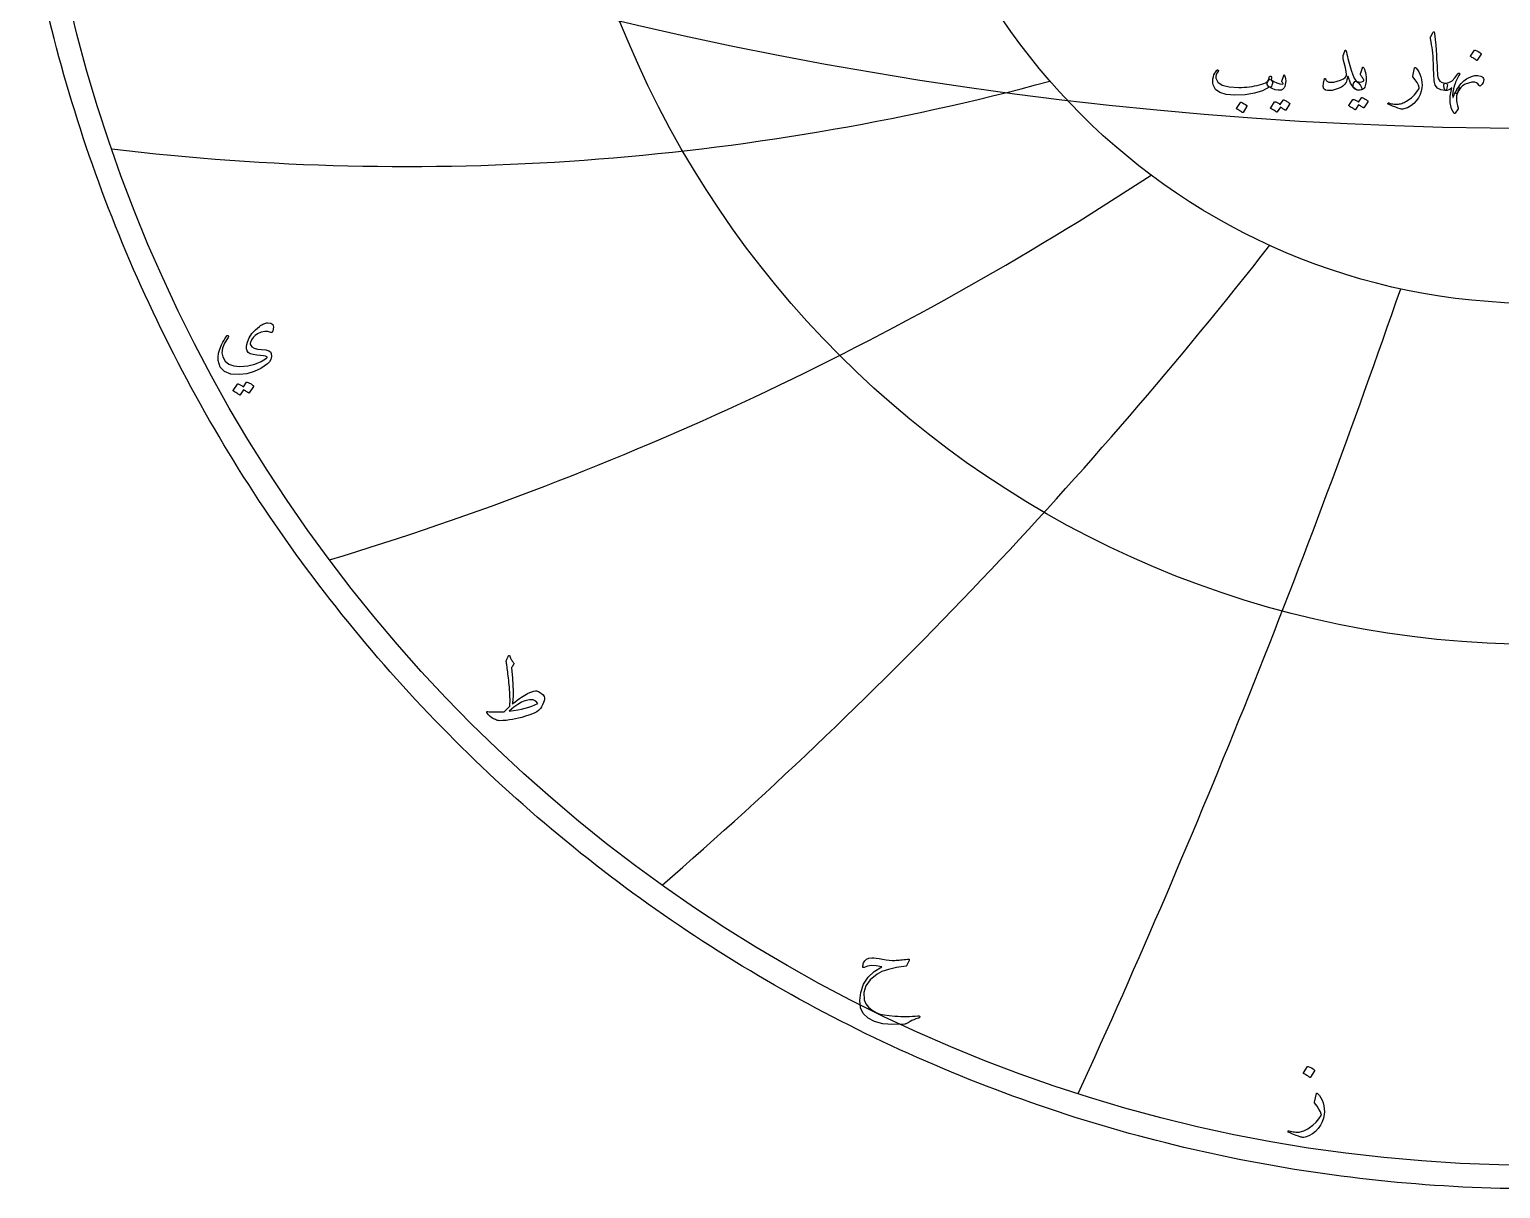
# Model space of a CAD drawing. Header units: millimetres. Extents: x -137 to 137, y -137 to 141.
# Drawn here: x -135 to -3.3, y -137.1 to -33.3 of the extents above; entities that cross this region are included whole.
import ezdxf

# ---------------------------------------------------------------- set-up
doc = ezdxf.new("R2010")
doc.units = ezdxf.units.MM
for name, color, linetype in [('CUT_OUTER', 1, 'Continuous'), ('ENGRAVE', 7, 'Continuous'), ('ENGRAVE_FINE', 8, 'Continuous'), ('TEXT', 5, 'Continuous')]:
    doc.layers.add(name, color=color, linetype=linetype)

msp = doc.modelspace()

# ---------------------------------------------------------------- linework, layer by layer
at = {"layer": 'CUT_OUTER'}
msp.add_lwpolyline([(-2.5236, -137.0768), (-3.3646, -137.0587), (-4.2055, -137.0355), (-5.0463, -137.0071), (-5.8868, -136.9736), (-6.7272, -136.9349), (-7.5673, -136.891), (-8.4071, -136.842), (-9.2466, -136.7878), (-10.0857, -136.7285), (-10.9245, -136.6641), (-11.7628, -136.5945), (-12.6007, -136.5197), (-13.4381, -136.4398), (-14.2751, -136.3548), (-15.1115, -136.2646), (-15.9473, -136.1694), (-16.7825, -136.0689), (-17.6171, -135.9634), (-18.451, -135.8528), (-19.2842, -135.737), (-20.1167, -135.6161), (-20.9485, -135.4901), (-21.7795, -135.359), (-22.6096, -135.2228), (-23.4389, -135.0816), (-24.2673, -134.9352), (-25.0948, -134.7838), (-25.9213, -134.6272), (-26.7469, -134.4657), (-27.5714, -134.299), (-28.395, -134.1273), (-29.2174, -133.9506), (-30.0388, -133.7688), (-30.859, -133.5819), (-31.6781, -133.3901), (-32.4959, -133.1932), (-33.3126, -132.9913), (-34.128, -132.7844), (-34.9421, -132.5725), (-35.7549, -132.3556), (-36.5663, -132.1337), (-37.3764, -131.9068), (-38.185, -131.675), (-38.9923, -131.4382), (-39.798, -131.1965), (-40.6023, -130.9499), (-41.405, -130.6983), (-42.2062, -130.4417), (-43.0058, -130.1803), (-43.8037, -129.914), (-44.6, -129.6428), (-45.3947, -129.3667), (-46.1876, -129.0857), (-46.9788, -128.7999), (-47.7682, -128.5092), (-48.5558, -128.2137), (-49.3416, -127.9133), (-50.1255, -127.6082), (-50.9076, -127.2982), (-51.6877, -126.9834), (-52.4659, -126.6639), (-53.2421, -126.3396), (-54.0163, -126.0105), (-54.7885, -125.6767), (-55.5586, -125.3382), (-56.3266, -124.9949), (-57.0925, -124.6469), (-57.8562, -124.2943), (-58.6178, -123.9369), (-59.3772, -123.5749), (-60.1343, -123.2083), (-60.8891, -122.837), (-61.6417, -122.4611), (-62.392, -122.0805), (-63.1399, -121.6954), (-63.8854, -121.3057), (-64.6285, -120.9114), (-65.3692, -120.5126), (-66.1074, -120.1092), (-66.8431, -119.7013), (-67.5763, -119.2889), (-68.307, -118.872), (-69.0351, -118.4507), (-69.7606, -118.0249), (-70.4835, -117.5946), (-71.2037, -117.1599), (-71.9212, -116.7208), (-72.6361, -116.2773), (-73.3482, -115.8294), (-74.0575, -115.3772), (-74.7641, -114.9206), (-75.4678, -114.4597), (-76.1687, -113.9945), (-76.8667, -113.525), (-77.5618, -113.0512), (-78.254, -112.5732), (-78.9433, -112.0909), (-79.6296, -111.6044), (-80.3129, -111.1137), (-80.9932, -110.6188), (-81.6704, -110.1198), (-82.3445, -109.6166), (-83.0156, -109.1092), (-83.6835, -108.5978), (-84.3483, -108.0823), (-85.0098, -107.5627), (-85.6682, -107.0391), (-86.3234, -106.5114), (-86.9753, -105.9797), (-87.624, -105.4441), (-88.2693, -104.9044), (-88.9113, -104.3608), (-89.55, -103.8133), (-90.1853, -103.2619), (-90.8172, -102.7066), (-91.4457, -102.1474), (-92.0707, -101.5844), (-92.6923, -101.0176), (-93.3104, -100.4469), (-93.925, -99.8725), (-94.536, -99.2943), (-95.1435, -98.7123), (-95.7474, -98.1267), (-96.3477, -97.5374), (-96.9443, -96.9443), (-97.5374, -96.3477), (-98.1267, -95.7474), (-98.7123, -95.1435), (-99.2943, -94.536), (-99.8725, -93.925), (-100.4469, -93.3104), (-101.0176, -92.6923), (-101.5844, -92.0707), (-102.1474, -91.4457), (-102.7066, -90.8172), (-103.2619, -90.1853), (-103.8133, -89.55), (-104.3608, -88.9113), (-104.9044, -88.2693), (-105.4441, -87.624), (-105.9797, -86.9753), (-106.5114, -86.3234), (-107.0391, -85.6682), (-107.5627, -85.0098), (-108.0823, -84.3483), (-108.5978, -83.6835), (-109.1092, -83.0156), (-109.6166, -82.3445), (-110.1198, -81.6704), (-110.6188, -80.9932), (-111.1137, -80.3129), (-111.6044, -79.6296), (-112.0909, -78.9433), (-112.5732, -78.254), (-113.0512, -77.5618), (-113.525, -76.8667), (-113.9945, -76.1687), (-114.4597, -75.4678), (-114.9206, -74.7641), (-115.3772, -74.0575), (-115.8294, -73.3482), (-116.2773, -72.6361), (-116.7208, -71.9212), (-117.1599, -71.2037), (-117.5946, -70.4835), (-118.0249, -69.7606), (-118.4507, -69.0351), (-118.872, -68.307), (-119.2889, -67.5763), (-119.7013, -66.8431), (-120.1092, -66.1074), (-120.5126, -65.3692), (-120.9114, -64.6285), (-121.3057, -63.8854), (-121.6954, -63.1399), (-122.0805, -62.392), (-122.4611, -61.6417), (-122.837, -60.8891), (-123.2083, -60.1343), (-123.5749, -59.3772), (-123.9369, -58.6178), (-124.2943, -57.8562), (-124.6469, -57.0925), (-124.9949, -56.3266), (-125.3382, -55.5586), (-125.6767, -54.7885), (-126.0105, -54.0163), (-126.3396, -53.2421), (-126.6639, -52.4659), (-126.9834, -51.6877), (-127.2982, -50.9076), (-127.6082, -50.1255), (-127.9133, -49.3416), (-128.2137, -48.5558), (-128.5092, -47.7682), (-128.7999, -46.9788), (-129.0857, -46.1876), (-129.3667, -45.3947), (-129.6428, -44.6), (-129.914, -43.8037), (-130.1803, -43.0058), (-130.4417, -42.2062), (-130.6983, -41.405), (-130.9499, -40.6023), (-131.1965, -39.798), (-131.4382, -38.9923), (-131.675, -38.185), (-131.9068, -37.3764), (-132.1337, -36.5663), (-132.3556, -35.7549), (-132.5725, -34.9421), (-132.7844, -34.128), (-132.9913, -33.3126), (-133.1932, -32.4959)], dxfattribs=at)
at = {"layer": 'ENGRAVE'}
for radius in [135, 88.3696, 57.8458]:
    msp.add_circle((0, 0), radius, dxfattribs=at)
for centre, radius, start, end in [((-101.277, 175.417), 220.9917, 263.151501, 285.109988), ((-190.4582, 190.4582), 283.4746, 286.879767, 303.348632), ((-349.2249, 201.6251), 412.8194, 311.00294, 321.982183), ((-778.1258, 208.4982), 810.4075, 335.421907, 340.9115286)]:
    msp.add_arc(centre, radius, start, end, dxfattribs=at)
at = {"layer": 'ENGRAVE_FINE'}
msp.add_arc((0, 314.5417), 356.6918, 247.925664, 292.074336, dxfattribs=at)
at = {"layer": 'TEXT'}
for points in [[(-9.3629, -33.5548), (-9.3488, -33.533), (-9.3357, -33.5185), (-9.3234, -33.5112), (-9.3121, -33.5112), (-9.2949, -33.5208), (-9.2794, -33.5494), (-9.2658, -33.597), (-9.254, -33.6637), (-9.1942, -34.2058), (-9.1452, -34.707), (-9.1071, -35.1674), (-9.0798, -35.5871), (-9.0624, -35.9459), (-9.0463, -36.2675), (-9.0315, -36.5519), (-9.0181, -36.7992), (-9.0066, -37.0092), (-8.9973, -37.182), (-8.9902, -37.3176), (-8.9855, -37.4161), (-8.9211, -37.7109), (-8.7786, -37.9278), (-8.5582, -38.0666), (-8.2597, -38.1274), (-8.1767, -38.1492), (-8.1236, -38.2), (-8.1005, -38.2798), (-8.1073, -38.3887), (-8.1413, -38.5601), (-8.178, -38.6826), (-8.2175, -38.7561), (-8.2597, -38.7806), (-8.6797, -38.7253), (-8.9891, -38.5592), (-9.1878, -38.2825), (-9.2758, -37.8951), (-9.2896, -37.7098), (-9.3021, -37.5241), (-9.3132, -37.3378), (-9.323, -37.1512), (-9.3318, -36.964), (-9.3402, -36.7765), (-9.3482, -36.5884), (-9.3556, -36.4), (-9.3693, -36.0405), (-9.3883, -35.7168), (-9.4128, -35.429), (-9.4427, -35.177), (-9.4781, -34.935), (-9.519, -34.6771), (-9.5652, -34.4033), (-9.6169, -34.1137), (-9.6237, -34.0615), (-9.6224, -34.0139), (-9.6129, -33.9708), (-9.5952, -33.9322)], [(-17.1363, -35.3403), (-17.0946, -35.5306), (-17.0492, -35.7241), (-17.0002, -35.9207), (-16.9476, -36.1205), (-16.8913, -36.3244), (-16.8315, -36.5333), (-16.7679, -36.7472), (-16.7008, -36.9661), (-16.5652, -37.3598), (-16.4413, -37.6556), (-16.3293, -37.8534), (-16.229, -37.9532), (-16.1415, -38.0126), (-16.053, -38.0965), (-15.9637, -38.2049), (-15.8734, -38.3379), (-15.7881, -38.5025), (-15.7645, -38.6264), (-15.8026, -38.7094), (-15.9024, -38.7516), (-16.2249, -38.7189), (-16.5103, -38.5048), (-16.7584, -38.1092), (-16.9694, -37.5322), (-16.9739, -37.5227), (-16.9802, -37.5159), (-16.9884, -37.5118), (-16.9984, -37.5104), (-17.0056, -37.5118), (-17.0129, -37.5159), (-17.0202, -37.5227), (-17.0274, -37.5322), (-17.0478, -37.6257), (-17.0728, -37.7246), (-17.1023, -37.8289), (-17.1363, -37.9387), (-17.1735, -38.0425), (-17.2125, -38.1292), (-17.2533, -38.1986), (-17.296, -38.2508), (-17.4493, -38.3846), (-17.6407, -38.503), (-17.8703, -38.606), (-18.1379, -38.6935), (-18.4101, -38.7584), (-18.646, -38.786), (-18.8456, -38.7765), (-19.0089, -38.7298), (-19.1486, -38.6128), (-19.2121, -38.4068), (-19.1994, -38.112), (-19.1105, -37.7282), (-19.1019, -37.7155), (-19.0905, -37.7064), (-19.0765, -37.701), (-19.0597, -37.6992), (-19.0397, -37.7014), (-19.0234, -37.7082), (-19.0107, -37.7196), (-19.0016, -37.7354), (-18.9671, -37.8157), (-18.929, -37.8824), (-18.8873, -37.9355), (-18.8419, -37.975), (-18.7004, -38.0276), (-18.5081, -38.0403), (-18.2649, -38.0131), (-17.971, -37.9459), (-17.6575, -37.8452), (-17.4139, -37.7318), (-17.2402, -37.6057), (-17.1363, -37.4669), (-17.1191, -37.3263), (-17.1472, -37.0858), (-17.2207, -36.7456), (-17.3395, -36.3056), (-17.3967, -36.0738), (-17.4302, -35.8864), (-17.4402, -35.7436), (-17.4266, -35.6451), (-17.2887, -35.2532), (-17.2737, -35.2119), (-17.2579, -35.1824), (-17.2411, -35.1647), (-17.2234, -35.1588), (-17.2016, -35.1702), (-17.1798, -35.2042), (-17.1581, -35.2609), (-17.1363, -35.3403)], [(-5.6685, -35.1661), (-5.6595, -35.157), (-5.6468, -35.1516), (-5.6304, -35.1498), (-5.6105, -35.1516), (-5.4694, -35.2087), (-5.3365, -35.2786), (-5.2117, -35.3611), (-5.0952, -35.4564), (-5.0838, -35.4709), (-5.0788, -35.4854), (-5.0802, -35.5), (-5.0879, -35.5145), (-5.429, -36.0661), (-5.4417, -36.0792), (-5.4581, -36.0824), (-5.478, -36.0756), (-5.5016, -36.0588), (-5.522, -36.0443), (-5.5542, -36.0225), (-5.5982, -35.9935), (-5.654, -35.9572), (-5.7225, -35.9137), (-5.8046, -35.8629), (-5.9004, -35.8048), (-6.0097, -35.7395), (-6.0242, -35.7286), (-6.0315, -35.7177), (-6.0315, -35.7068), (-6.0242, -35.6959)], [(-15.6702, -37.6846), (-15.7128, -37.6134), (-15.7536, -37.5522), (-15.7926, -37.5009), (-15.8298, -37.4596), (-15.8566, -37.4243), (-15.8716, -37.3834), (-15.8747, -37.3372), (-15.8661, -37.2854), (-15.7137, -36.7338), (-15.6924, -36.6857), (-15.6647, -36.6721), (-15.6307, -36.693), (-15.5903, -36.7483), (-15.5295, -36.8658), (-15.4778, -37.0078), (-15.4352, -37.1743), (-15.4016, -37.3653), (-15.3821, -37.5485), (-15.3744, -37.7282), (-15.3785, -37.9042), (-15.3944, -38.0766), (-15.4202, -38.2267), (-15.4542, -38.3578), (-15.4964, -38.4699), (-15.5468, -38.5629), (-15.6089, -38.6318), (-15.6937, -38.6862), (-15.8013, -38.7262), (-15.9315, -38.7516), (-16.0648, -38.7566), (-16.1891, -38.7352), (-16.3043, -38.6876), (-16.4105, -38.6137), (-16.4926, -38.5198), (-16.5357, -38.4123), (-16.5398, -38.2911), (-16.5048, -38.1564), (-16.449, -38.0462), (-16.3833, -37.9768), (-16.3075, -37.9482), (-16.2218, -37.9604), (-16.024, -38.0081), (-15.8516, -38.0131), (-15.7046, -37.9754), (-15.5831, -37.8951), (-15.5803, -37.8738), (-15.594, -37.8316), (-15.6239, -37.7686), (-15.6702, -37.6846)], [(-11.0323, -36.7556), (-11.0282, -36.7424), (-11.0232, -36.732), (-11.0173, -36.7243), (-11.0105, -36.7193), (-10.9901, -36.7175), (-10.9651, -36.7266), (-10.9356, -36.7465), (-10.9016, -36.7774), (-10.7692, -36.9348), (-10.6548, -37.1167), (-10.5587, -37.3231), (-10.4806, -37.554), (-10.4199, -37.8026), (-10.3827, -38.0475), (-10.3691, -38.2889), (-10.379, -38.5266), (-10.4434, -38.8396), (-10.5496, -39.1399), (-10.6975, -39.4275), (-10.8871, -39.7024), (-11.1139, -39.9514), (-11.3734, -40.1542), (-11.6655, -40.3107), (-11.9903, -40.4209), (-12.0774, -40.4395), (-12.1645, -40.4445), (-12.2516, -40.4359), (-12.3387, -40.4137), (-12.5394, -40.3436), (-12.7207, -40.2785), (-12.8824, -40.2184), (-13.0246, -40.1633), (-13.1468, -40.1131), (-13.2487, -40.068), (-13.3301, -40.0279), (-13.3911, -39.9927), (-13.4038, -39.9818), (-13.4129, -39.9709), (-13.4183, -39.96), (-13.4202, -39.9492), (-13.4188, -39.9351), (-13.4147, -39.9219), (-13.4079, -39.9097), (-13.3984, -39.8983), (-13.3861, -39.8897), (-13.3712, -39.8856), (-13.3535, -39.8861), (-13.3331, -39.8911), (-13.2088, -39.9244), (-13.0899, -39.9519), (-12.9765, -39.9734), (-12.8685, -39.9891), (-12.7651, -39.9988), (-12.6653, -40.0027), (-12.5692, -40.0006), (-12.4766, -39.9927), (-12.3843, -39.978), (-12.2888, -39.9555), (-12.1901, -39.9253), (-12.0883, -39.8875), (-11.9833, -39.8414), (-11.8751, -39.7868), (-11.7637, -39.7235), (-11.6492, -39.6516), (-11.3276, -39.4202), (-11.0522, -39.1689), (-10.8231, -38.8976), (-10.6403, -38.6064), (-10.6285, -38.5828), (-10.6222, -38.5556), (-10.6213, -38.5248), (-10.6258, -38.4903), (-10.702, -38.2866), (-10.8218, -38.0602), (-10.9851, -37.8112), (-11.1919, -37.5395), (-11.201, -37.5222), (-11.2065, -37.5068), (-11.2083, -37.4932), (-11.2065, -37.4814)], [(-23.879, -37.8225), (-23.872, -37.8262), (-23.8654, -37.8298), (-23.8593, -37.8334), (-23.8536, -37.8371), (-23.848, -37.8411), (-23.8418, -37.8461), (-23.8353, -37.852), (-23.8282, -37.8588), (-23.7697, -37.9278), (-23.7466, -38.0258), (-23.7588, -38.1528), (-23.8065, -38.3088), (-23.8505, -38.4036), (-23.8954, -38.4631), (-23.9412, -38.4871), (-23.9879, -38.4758), (-24.0115, -38.4644), (-24.0315, -38.4594), (-24.0478, -38.4608), (-24.0605, -38.4685), (-24.6556, -38.7942), (-25.3669, -39.0237), (-26.1944, -39.1571), (-27.1379, -39.1943), (-27.9009, -39.129), (-28.477, -38.9548), (-28.8662, -38.6717), (-29.0685, -38.2798), (-29.0998, -38.0947), (-29.1067, -37.9096), (-29.089, -37.7246), (-29.0468, -37.5395), (-28.9892, -37.3757), (-28.9179, -37.2256), (-28.8331, -37.089), (-28.7347, -36.9661), (-28.7161, -36.9507), (-28.6966, -36.9407), (-28.6762, -36.9361), (-28.6548, -36.9371), (-28.6349, -36.9457), (-28.6185, -36.957), (-28.6058, -36.9711), (-28.5968, -36.9879), (-28.5927, -37.0042), (-28.595, -37.0242), (-28.6036, -37.0477), (-28.6185, -37.075), (-28.7238, -37.2292), (-28.7927, -37.3798), (-28.8254, -37.5268), (-28.8218, -37.6701), (-28.6494, -38.0294), (-28.2484, -38.2871), (-27.6187, -38.4431), (-26.7605, -38.4975), (-26.5248, -38.4939), (-26.2896, -38.483), (-26.0549, -38.4649), (-25.8206, -38.4395), (-25.5881, -38.4068), (-25.3588, -38.3669), (-25.1326, -38.3197), (-24.9097, -38.2653), (-24.6933, -38.2036), (-24.5159, -38.1419), (-24.3776, -38.0802), (-24.2782, -38.0185), (-24.2399, -37.9858), (-24.2047, -37.9459), (-24.1728, -37.8987), (-24.144, -37.8443), (-24.117, -37.7835), (-24.0904, -37.7173), (-24.0643, -37.6456), (-24.0387, -37.5685), (-24.0287, -37.5449), (-24.0133, -37.525), (-23.9924, -37.5086), (-23.9661, -37.4959), (-23.938, -37.4891), (-23.9117, -37.4905), (-23.8872, -37.5), (-23.8645, -37.5177), (-23.8464, -37.5422), (-23.8355, -37.5721), (-23.8319, -37.6075), (-23.8355, -37.6483)], [(-24.0968, -38.4032), (-24.1757, -38.3283), (-24.2165, -38.2344), (-24.2193, -38.1215), (-24.1839, -37.9895), (-24.1072, -37.8711), (-24.0369, -37.7989), (-23.9729, -37.7731), (-23.9153, -37.7935), (-23.6431, -37.9736), (-23.371, -38.1002), (-23.0988, -38.1732), (-22.8266, -38.1927), (-22.8171, -38.1909), (-22.8103, -38.1854), (-22.8062, -38.1764), (-22.8048, -38.1637), (-22.8116, -38.1396), (-22.8321, -38.1038), (-22.8661, -38.0562), (-22.9137, -37.9967), (-22.9228, -37.9786), (-22.9282, -37.9604), (-22.93, -37.9423), (-22.9282, -37.9242), (-22.754, -37.4233), (-22.7459, -37.4043), (-22.7359, -37.3907), (-22.7241, -37.3825), (-22.7105, -37.3798), (-22.6969, -37.3821), (-22.6851, -37.3889), (-22.6751, -37.4002), (-22.6669, -37.4161), (-22.6125, -37.5789), (-22.5798, -37.7409), (-22.569, -37.9019), (-22.5798, -38.0621), (-22.6152, -38.2612), (-22.6633, -38.4231), (-22.7241, -38.5479), (-22.7976, -38.6354), (-22.8534, -38.6835), (-22.9046, -38.7189), (-22.9514, -38.7416), (-22.9935, -38.7516), (-23.2367, -38.757), (-23.5016, -38.7008), (-23.7883, -38.5828), (-24.0968, -38.4032)], [(-7.0984, -38.7225), (-7.1782, -38.894), (-7.2363, -39.0746), (-7.2726, -39.2642), (-7.2871, -39.4629), (-7.2807, -39.6697), (-7.2544, -39.8838), (-7.2082, -40.1052), (-7.1419, -40.3338), (-7.1338, -40.3642), (-7.131, -40.3901), (-7.1338, -40.4114), (-7.1419, -40.4282), (-7.4032, -40.7983), (-7.4273, -40.8251), (-7.4486, -40.8401), (-7.4672, -40.8433), (-7.4831, -40.8346), (-7.7317, -40.4087), (-7.8532, -39.8856), (-7.8478, -39.2655), (-7.7153, -38.5483), (-7.8419, -38.65), (-7.9748, -38.7225), (-8.1141, -38.7661), (-8.2597, -38.7806), (-8.291, -38.7711), (-8.3196, -38.7425), (-8.3454, -38.6949), (-8.3685, -38.6282), (-8.3817, -38.588), (-8.3921, -38.5474), (-8.3998, -38.5064), (-8.4048, -38.4649), (-8.4085, -38.4234), (-8.4121, -38.3823), (-8.4157, -38.3417), (-8.4194, -38.3016), (-8.4148, -38.2281), (-8.3867, -38.1746), (-8.335, -38.141), (-8.2597, -38.1274), (-7.9635, -38.0611), (-7.6845, -37.8987), (-7.4227, -37.6402), (-7.1782, -37.2854), (-7.1451, -37.2405), (-7.1111, -37.2147), (-7.0762, -37.2079), (-7.0403, -37.2201), (-7.014, -37.2433), (-7.0004, -37.2691), (-6.9995, -37.2977), (-7.0113, -37.329), (-7.0755, -37.4424), (-7.1374, -37.5576), (-7.1971, -37.6747), (-7.2544, -37.7935), (-7.3096, -37.9142), (-7.3624, -38.0367), (-7.413, -38.1609), (-7.4613, -38.2871), (-7.5683, -38.6305), (-7.6282, -38.9276), (-7.6409, -39.1784), (-7.6065, -39.383), (-7.6033, -39.3894), (-7.601, -39.3939), (-7.5996, -39.3966), (-7.5992, -39.3975), (-7.5987, -39.3966), (-7.5974, -39.3939), (-7.5951, -39.3894), (-7.5919, -39.383), (-7.5477, -39.2789), (-7.5021, -39.1771), (-7.4552, -39.0775), (-7.4069, -38.9802), (-7.3567, -38.8847), (-7.3043, -38.7906), (-7.2497, -38.6978), (-7.1927, -38.6064), (-7.1515, -38.5429), (-7.1147, -38.5048), (-7.0825, -38.4921), (-7.0548, -38.5048), (-7.0412, -38.532), (-7.044, -38.5774), (-7.063, -38.6409), (-7.0984, -38.7225)], [(-5.2694, -38.3306), (-5.3633, -38.1836), (-5.4853, -38.0838), (-5.6354, -38.0312), (-5.8137, -38.0258), (-5.9149, -38.0387), (-6.0151, -38.0557), (-6.1145, -38.0768), (-6.2129, -38.102), (-6.3104, -38.1321), (-6.4071, -38.1682), (-6.5028, -38.2102), (-6.5976, -38.258), (-6.76, -38.3669), (-6.9133, -38.5193), (-7.0576, -38.7153), (-7.1927, -38.9548), (-7.2313, -39.0088), (-7.2671, -39.0401), (-7.3003, -39.0487), (-7.3306, -39.0346), (-7.356, -39.0065), (-7.3669, -38.9729), (-7.3633, -38.9339), (-7.3452, -38.8895), (-7.3175, -38.831), (-7.2925, -38.7788), (-7.2703, -38.733), (-7.2508, -38.6935), (-7.2336, -38.6599), (-7.2181, -38.6318), (-7.2045, -38.6091), (-7.1927, -38.5919), (-7.0861, -38.4313), (-6.9768, -38.2834), (-6.8648, -38.1482), (-6.75, -38.0258), (-6.6325, -37.9155), (-6.5123, -37.8171), (-6.3894, -37.7305), (-6.2637, -37.6556), (-5.9412, -37.5091), (-5.6413, -37.4324), (-5.3642, -37.4256), (-5.1097, -37.4887), (-5.0013, -37.5436), (-4.9228, -37.6139), (-4.8742, -37.6996), (-4.8556, -37.8008), (-4.8665, -37.9387), (-4.9065, -38.0693), (-4.9754, -38.1927), (-5.0734, -38.3088), (-5.1373, -38.3592), (-5.1913, -38.3796), (-5.2353, -38.3701), (-5.2694, -38.3306)], [(-15.8008, -39.4266), (-15.7917, -39.4175), (-15.779, -39.4121), (-15.7627, -39.4102), (-15.7427, -39.4121), (-15.6713, -39.4388), (-15.6021, -39.4683), (-15.5352, -39.5005), (-15.4706, -39.5354), (-15.4077, -39.5735), (-15.3463, -39.6153), (-15.2862, -39.6606), (-15.2274, -39.7096), (-15.2161, -39.7246), (-15.2111, -39.7405), (-15.2124, -39.7573), (-15.2202, -39.775), (-15.5685, -40.3266), (-15.5781, -40.3338), (-15.5921, -40.3338), (-15.6107, -40.3266), (-15.6339, -40.3121), (-15.6497, -40.2987), (-15.6756, -40.2803), (-15.7114, -40.2569), (-15.7573, -40.2286), (-15.8135, -40.1948), (-15.8806, -40.1551), (-15.9587, -40.1095), (-16.0476, -40.058), (-16.3234, -40.4862), (-16.3361, -40.4994), (-16.3524, -40.5026), (-16.3724, -40.4958), (-16.396, -40.479), (-16.4164, -40.4645), (-16.4486, -40.4427), (-16.4926, -40.4137), (-16.5484, -40.3774), (-16.6169, -40.3338), (-16.699, -40.283), (-16.7947, -40.225), (-16.904, -40.1596), (-16.9154, -40.1487), (-16.9204, -40.1379), (-16.919, -40.127), (-16.9113, -40.1161), (-16.5556, -39.5862), (-16.5466, -39.5772), (-16.5339, -39.5717), (-16.5175, -39.5699), (-16.4976, -39.5717), (-16.4368, -39.5915), (-16.3778, -39.6144), (-16.3207, -39.6405), (-16.2653, -39.6697), (-16.2118, -39.7017), (-16.1601, -39.7359), (-16.1102, -39.7725), (-16.0621, -39.8112)], [(-26.6298, -39.8403), (-26.6208, -39.8312), (-26.6081, -39.8258), (-26.5917, -39.8239), (-26.5718, -39.8258), (-26.4307, -39.8829), (-26.2978, -39.9528), (-26.173, -40.0353), (-26.0565, -40.1306), (-26.0451, -40.1451), (-26.0401, -40.1596), (-26.0415, -40.1742), (-26.0492, -40.1887), (-26.3903, -40.7403), (-26.403, -40.7534), (-26.4194, -40.7566), (-26.4393, -40.7498), (-26.4629, -40.733), (-26.4833, -40.7185), (-26.5155, -40.6967), (-26.5595, -40.6677), (-26.6153, -40.6314), (-26.6838, -40.5879), (-26.7659, -40.5371), (-26.8616, -40.479), (-26.971, -40.4137), (-26.9855, -40.4028), (-26.9927, -40.3919), (-26.9927, -40.381), (-26.9855, -40.3701)], [(-22.8048, -39.6371), (-22.7958, -39.628), (-22.7831, -39.6225), (-22.7667, -39.6207), (-22.7468, -39.6225), (-22.6753, -39.6493), (-22.6061, -39.6788), (-22.5392, -39.711), (-22.4746, -39.7459), (-22.4118, -39.784), (-22.3503, -39.8258), (-22.2902, -39.8711), (-22.2315, -39.9201), (-22.2201, -39.9351), (-22.2151, -39.951), (-22.2165, -39.9678), (-22.2242, -39.9854), (-22.5726, -40.5371), (-22.5821, -40.5443), (-22.5962, -40.5443), (-22.6148, -40.5371), (-22.6379, -40.5225), (-22.6538, -40.5092), (-22.6796, -40.4908), (-22.7155, -40.4674), (-22.7613, -40.4391), (-22.8175, -40.4053), (-22.8847, -40.3656), (-22.9627, -40.32), (-23.0516, -40.2685), (-23.3274, -40.6967), (-23.3401, -40.7099), (-23.3565, -40.7131), (-23.3764, -40.7063), (-23.4, -40.6895), (-23.4204, -40.675), (-23.4526, -40.6532), (-23.4966, -40.6242), (-23.5524, -40.5879), (-23.6209, -40.5443), (-23.703, -40.4935), (-23.7987, -40.4354), (-23.9081, -40.3701), (-23.9194, -40.3592), (-23.9244, -40.3483), (-23.923, -40.3375), (-23.9153, -40.3266), (-23.5597, -39.7967), (-23.5506, -39.7877), (-23.5379, -39.7822), (-23.5216, -39.7804), (-23.5016, -39.7822), (-23.4408, -39.8019), (-23.3819, -39.8249), (-23.3247, -39.8509), (-23.2694, -39.8802), (-23.2158, -39.9122), (-23.1641, -39.9464), (-23.1142, -39.9829), (-23.0661, -40.0217)], [(-113.4079, -60.4237), (-113.6586, -60.34), (-113.9382, -60.3366), (-114.247, -60.4136), (-114.5847, -60.5708), (-114.7991, -60.7208), (-114.9776, -60.8998), (-115.1203, -61.1079), (-115.2273, -61.345), (-115.2379, -61.3924), (-115.2389, -61.4418), (-115.2302, -61.4931), (-115.2118, -61.5463), (-115.0889, -61.7118), (-114.8828, -61.8366), (-114.5934, -61.9208), (-114.2208, -61.9644), (-113.8531, -62.0036), (-113.586, -62.0747), (-113.4195, -62.1777), (-113.3537, -62.3127), (-113.3465, -62.5953), (-113.4021, -62.8469), (-113.5207, -63.0676), (-113.7021, -63.2573), (-114.2784, -63.6506), (-114.8924, -63.9405), (-115.5442, -64.1268), (-116.2337, -64.2095), (-116.9866, -64.1573), (-117.5499, -63.9308), (-117.9234, -63.5302), (-118.1073, -62.9553), (-118.1179, -62.6398), (-118.0724, -62.2973), (-117.9708, -61.9276), (-117.8131, -61.5308), (-117.7582, -61.4205), (-117.7018, -61.314), (-117.644, -61.2115), (-117.5847, -61.1127), (-117.5235, -61.0174), (-117.4599, -60.925), (-117.3938, -60.8355), (-117.3253, -60.7489), (-117.2886, -60.7131), (-117.2557, -60.6986), (-117.2266, -60.7053), (-117.2015, -60.7334), (-117.1874, -60.7682), (-117.1841, -60.8031), (-117.1913, -60.8379), (-117.2092, -60.8727), (-117.5276, -61.3856), (-117.7163, -61.8482), (-117.7753, -62.2605), (-117.7047, -62.6224), (-117.4773, -63.0037), (-117.1434, -63.2727), (-116.7031, -63.4295), (-116.1563, -63.474), (-115.4557, -63.4184), (-114.8247, -63.2747), (-114.2634, -63.0429), (-113.7718, -62.7231), (-113.7423, -62.696), (-113.7312, -62.6689), (-113.7384, -62.6418), (-113.7641, -62.6147), (-113.8681, -62.5644), (-114.0486, -62.5218), (-114.3055, -62.4869), (-114.6389, -62.4598), (-114.9781, -62.4182), (-115.237, -62.3398), (-115.4155, -62.2247), (-115.5137, -62.0727), (-115.5592, -61.8942), (-115.5718, -61.7069), (-115.5515, -61.511), (-115.4982, -61.3063), (-115.3255, -60.9042), (-115.086, -60.534), (-114.7797, -60.1958), (-114.4066, -59.8895), (-114.3074, -59.8169), (-114.2112, -59.754), (-114.1178, -59.7008), (-114.0273, -59.6573), (-113.9402, -59.6229), (-113.857, -59.5973), (-113.7776, -59.5803), (-113.7021, -59.5721), (-113.407, -59.5997), (-113.226, -59.7289), (-113.1592, -59.9597), (-113.2066, -60.2921), (-113.2424, -60.3816), (-113.2879, -60.4334), (-113.3431, -60.4474), (-113.4079, -60.4237)], [(-115.5757, -64.8908), (-115.566, -64.8811), (-115.5524, -64.8753), (-115.535, -64.8734), (-115.5137, -64.8753), (-115.4375, -64.9039), (-115.3637, -64.9353), (-115.2924, -64.9697), (-115.2234, -65.0069), (-115.1564, -65.0476), (-115.0908, -65.0921), (-115.0267, -65.1405), (-114.9641, -65.1927), (-114.952, -65.2087), (-114.9466, -65.2256), (-114.9481, -65.2436), (-114.9563, -65.2624), (-115.3279, -65.8508), (-115.3381, -65.8586), (-115.3531, -65.8586), (-115.3729, -65.8508), (-115.3976, -65.8353), (-115.4145, -65.8211), (-115.4421, -65.8015), (-115.4803, -65.7765), (-115.5292, -65.7463), (-115.5892, -65.7102), (-115.6608, -65.6679), (-115.7441, -65.6193), (-115.8389, -65.5644), (-116.1331, -66.0211), (-116.1466, -66.0352), (-116.1641, -66.0386), (-116.1853, -66.0313), (-116.2105, -66.0134), (-116.2323, -65.9979), (-116.2666, -65.9747), (-116.3136, -65.9437), (-116.3731, -65.905), (-116.4462, -65.8586), (-116.5337, -65.8044), (-116.6358, -65.7424), (-116.7524, -65.6727), (-116.7645, -65.6611), (-116.7699, -65.6495), (-116.7684, -65.6379), (-116.7602, -65.6263), (-116.3808, -65.0611), (-116.3712, -65.0515), (-116.3576, -65.0456), (-116.3402, -65.0437), (-116.3189, -65.0456), (-116.2541, -65.0667), (-116.1912, -65.0911), (-116.1302, -65.119), (-116.0712, -65.1502), (-116.0141, -65.1843), (-115.9589, -65.2208), (-115.9057, -65.2598), (-115.8544, -65.3011)], [(-92.3152, -89.7846), (-92.2785, -89.7005), (-92.2455, -89.6259), (-92.2165, -89.5611), (-92.1914, -89.5059), (-92.1705, -89.4609), (-92.1546, -89.4266), (-92.1435, -89.4029), (-92.1372, -89.3898), (-92.1241, -89.3729), (-92.1081, -89.3608), (-92.0893, -89.3535), (-92.0675, -89.3511), (-92.0496, -89.354), (-92.0346, -89.3627), (-92.0225, -89.3772), (-92.0133, -89.3975), (-91.9726, -89.4963), (-91.9359, -89.5834), (-91.903, -89.6588), (-91.8739, -89.7227), (-91.8572, -89.7508), (-91.8381, -89.7808), (-91.8166, -89.8127), (-91.7926, -89.8466), (-91.7658, -89.8824), (-91.7355, -89.9201), (-91.7019, -89.9598), (-91.6649, -90.0014), (-91.6417, -90.0435), (-91.6339, -90.0846), (-91.6417, -90.1248), (-91.6649, -90.164), (-91.812, -90.3575), (-91.8318, -90.389), (-91.8449, -90.4214), (-91.8512, -90.4548), (-91.8507, -90.4892), (-91.7752, -91.3413), (-91.7268, -92.0317), (-91.7055, -92.5606), (-91.7114, -92.9279), (-91.7193, -93.065), (-91.7278, -93.1901), (-91.7368, -93.3031), (-91.7462, -93.404), (-91.7561, -93.4933), (-91.7665, -93.5714), (-91.7774, -93.6384), (-91.7888, -93.6943), (-91.5572, -93.5172), (-91.3426, -93.3575), (-91.145, -93.2153), (-90.9643, -93.0905), (-90.801, -92.9825), (-90.6555, -92.8911), (-90.528, -92.8161), (-90.4185, -92.7575), (-90.2235, -92.6705), (-90.041, -92.6027), (-89.8712, -92.5543), (-89.7139, -92.5253), (-89.6307, -92.5229), (-89.5436, -92.5388), (-89.4526, -92.5732), (-89.3578, -92.6259), (-89.1701, -92.759), (-89.0326, -92.8872), (-88.9455, -93.0106), (-88.9088, -93.1292), (-88.9112, -93.2613), (-88.9417, -93.4098), (-89.0002, -93.5748), (-89.0868, -93.7563), (-89.1836, -93.9348), (-89.2726, -94.0834), (-89.3539, -94.2019), (-89.4275, -94.2905), (-89.5785, -94.4022), (-89.8378, -94.5285), (-90.2055, -94.6693), (-90.6817, -94.8246), (-90.9471, -94.9016), (-91.2168, -94.9698), (-91.491, -95.0293), (-91.7694, -95.0801), (-92.0513, -95.1227), (-92.3355, -95.1575), (-92.6222, -95.1846), (-92.9114, -95.204), (-93.0171, -95.1827), (-93.1175, -95.1575), (-93.2126, -95.1285), (-93.3023, -95.0956), (-93.3877, -95.0588), (-93.4697, -95.0182), (-93.5484, -94.9737), (-93.6236, -94.9253), (-93.7557, -94.8285), (-93.8655, -94.7317), (-93.9531, -94.635), (-94.0185, -94.5382), (-94.0543, -94.4579), (-94.061, -94.4027), (-94.0388, -94.3727), (-93.9875, -94.3679), (-93.8426, -94.385), (-93.6865, -94.3979), (-93.5193, -94.4063), (-93.341, -94.4105), (-93.1516, -94.4102), (-92.951, -94.4056), (-92.7393, -94.3967), (-92.5165, -94.3834), (-92.0055, -93.8801), (-91.9961, -93.6779), (-91.991, -93.4737), (-91.9903, -93.2675), (-91.9939, -93.0595), (-92.0014, -92.849), (-92.0123, -92.6356), (-92.0266, -92.4193), (-92.0443, -92.2001), (-92.0641, -91.9831), (-92.0849, -91.7734), (-92.1067, -91.5709), (-92.1294, -91.3756), (-92.1522, -91.1871), (-92.1739, -91.005), (-92.1947, -90.8291), (-92.2146, -90.6595), (-92.2332, -90.5025), (-92.2504, -90.3643), (-92.2661, -90.245), (-92.2804, -90.1446), (-92.2932, -90.0626), (-92.3046, -89.9985), (-92.3145, -89.9523), (-92.323, -89.924), (-92.3283, -89.8921), (-92.3288, -89.8582), (-92.3244, -89.8224), (-92.3152, -89.7846)], [(-90.6585, -93.4079), (-90.958, -93.5322), (-91.2914, -93.7272), (-91.6586, -93.9929), (-92.0597, -94.3292), (-91.671, -94.281), (-91.302, -94.2217), (-90.9529, -94.1513), (-90.6236, -94.0698), (-90.3147, -93.9781), (-90.0265, -93.8772), (-89.7592, -93.7671), (-89.5126, -93.6479), (-89.6801, -93.4413), (-89.9268, -93.3324), (-90.253, -93.3213), (-90.6585, -93.4079)], [(-56.2811, -116.6701), (-56.4669, -117.0881), (-56.4839, -117.1157), (-56.5037, -117.1365), (-56.5265, -117.1506), (-56.5521, -117.1578), (-57.411, -117.2933), (-58.1295, -117.4597), (-58.7077, -117.6572), (-59.1456, -117.8856), (-59.7597, -118.3864), (-60.154, -118.9365), (-60.3287, -119.536), (-60.2837, -120.1849), (-60.1473, -120.5362), (-59.916, -120.8468), (-59.5898, -121.1168), (-59.1689, -121.3462), (-58.8732, -121.4488), (-58.505, -121.532), (-58.0642, -121.5959), (-57.5508, -121.6404), (-57.2779, -121.6535), (-57.0089, -121.6617), (-56.7437, -121.6651), (-56.4824, -121.6636), (-56.226, -121.6578), (-55.9753, -121.6481), (-55.7305, -121.6346), (-55.4915, -121.6172), (-55.4353, -121.6133), (-55.3908, -121.6172), (-55.3579, -121.6288), (-55.3366, -121.6481), (-55.325, -121.6718), (-55.3211, -121.6965), (-55.325, -121.7222), (-55.3366, -121.7488), (-55.3451, -121.7631), (-55.355, -121.7749), (-55.3664, -121.7843), (-55.3792, -121.7914), (-55.393, -121.7974), (-55.4073, -121.8039), (-55.422, -121.811), (-55.4373, -121.8185), (-55.6603, -121.8896), (-55.8573, -121.9636), (-56.0281, -122.0406), (-56.1727, -122.1204), (-56.2654, -122.178), (-56.3498, -122.2268), (-56.426, -122.267), (-56.494, -122.2985), (-56.5528, -122.3227), (-56.6015, -122.341), (-56.6399, -122.3536), (-56.6682, -122.3604), (-57.7269, -122.3996), (-58.6269, -122.3236), (-59.3682, -122.1325), (-59.9508, -121.8262), (-60.3718, -121.4062), (-60.6205, -120.8817), (-60.6969, -120.2527), (-60.6011, -119.5191), (-60.3476, -118.7802), (-59.9508, -118.1507), (-59.4108, -117.6306), (-58.7276, -117.2197), (-59.2115, -117.1273), (-59.6334, -117.1056), (-59.9934, -117.1544), (-60.2915, -117.2739), (-60.3176, -117.2836), (-60.3418, -117.2894), (-60.364, -117.2914), (-60.3844, -117.2894), (-60.4013, -117.2831), (-60.4134, -117.272), (-60.4206, -117.256), (-60.4231, -117.2352), (-60.4124, -117.1389), (-60.396, -117.0436), (-60.3737, -116.9493), (-60.3456, -116.8559), (-60.2469, -116.6744), (-60.0902, -116.5404), (-59.8753, -116.4538), (-59.6024, -116.4146), (-59.4297, -116.416), (-59.2134, -116.4359), (-58.9535, -116.4741), (-58.6502, -116.5307), (-58.3371, -116.5873), (-58.0482, -116.6256), (-57.7835, -116.6454), (-57.5431, -116.6468), (-57.4274, -116.6418), (-57.305, -116.6343), (-57.1758, -116.6243), (-57.0398, -116.612), (-56.8971, -116.5968), (-56.7476, -116.5781), (-56.5913, -116.5561), (-56.4282, -116.5307), (-56.3348, -116.5278), (-56.2792, -116.5501), (-56.2613, -116.5975), (-56.2811, -116.6701)], [(-20.6108, -126.1535), (-20.6011, -126.1439), (-20.5876, -126.138), (-20.5702, -126.1361), (-20.5489, -126.138), (-20.3984, -126.199), (-20.2566, -126.2735), (-20.1235, -126.3616), (-19.9992, -126.4632), (-19.9871, -126.4787), (-19.9818, -126.4942), (-19.9832, -126.5097), (-19.9914, -126.5251), (-20.3553, -127.1135), (-20.3689, -127.1276), (-20.3863, -127.1309), (-20.4076, -127.1237), (-20.4327, -127.1058), (-20.4545, -127.0903), (-20.4889, -127.0671), (-20.5358, -127.0361), (-20.5953, -126.9974), (-20.6684, -126.9509), (-20.756, -126.8968), (-20.8581, -126.8348), (-20.9747, -126.7651), (-20.9902, -126.7535), (-20.9979, -126.7419), (-20.9979, -126.7303), (-20.9902, -126.7187)], [(-19.8211, -128.5613), (-19.8168, -128.5472), (-19.8114, -128.5361), (-19.8052, -128.5279), (-19.7979, -128.5226), (-19.7761, -128.5206), (-19.7495, -128.5303), (-19.7181, -128.5516), (-19.6818, -128.5845), (-19.5405, -128.7524), (-19.4185, -128.9464), (-19.316, -129.1666), (-19.2327, -129.4129), (-19.1679, -129.678), (-19.1282, -129.9393), (-19.1137, -130.1968), (-19.1243, -130.4503), (-19.1931, -130.7842), (-19.3063, -131.1045), (-19.464, -131.4113), (-19.6663, -131.7045), (-19.9082, -131.9701), (-20.185, -132.1864), (-20.4966, -132.3534), (-20.8431, -132.4709), (-20.936, -132.4908), (-21.0289, -132.4961), (-21.1218, -132.4869), (-21.2147, -132.4632), (-21.4288, -132.3884), (-21.6221, -132.319), (-21.7946, -132.2549), (-21.9463, -132.1961), (-22.0767, -132.1426), (-22.1853, -132.0945), (-22.2722, -132.0517), (-22.3372, -132.0142), (-22.3508, -132.0026), (-22.3605, -131.9909), (-22.3663, -131.9793), (-22.3682, -131.9677), (-22.3668, -131.9527), (-22.3624, -131.9387), (-22.3552, -131.9256), (-22.345, -131.9135), (-22.3319, -131.9043), (-22.316, -131.9), (-22.2971, -131.9005), (-22.2753, -131.9058), (-22.1427, -131.9414), (-22.016, -131.9706), (-21.895, -131.9936), (-21.7798, -132.0103), (-21.6695, -132.0207), (-21.5631, -132.0248), (-21.4605, -132.0226), (-21.3618, -132.0142), (-21.2633, -131.9984), (-21.1614, -131.9745), (-21.0562, -131.9423), (-20.9476, -131.9019), (-20.8356, -131.8528), (-20.7202, -131.7945), (-20.6014, -131.727), (-20.4792, -131.6503), (-20.1361, -131.4035), (-19.8424, -131.1355), (-19.5981, -130.8461), (-19.4031, -130.5355), (-19.3905, -130.5103), (-19.3837, -130.4813), (-19.3827, -130.4484), (-19.3876, -130.4116), (-19.4689, -130.1943), (-19.5966, -129.9529), (-19.7708, -129.6872), (-19.9914, -129.3974), (-20.0011, -129.379), (-20.0069, -129.3626), (-20.0089, -129.348), (-20.0069, -129.3355)]]:
    msp.add_lwpolyline(points, close=True, dxfattribs=at)

doc.saveas('drawing.dxf')
